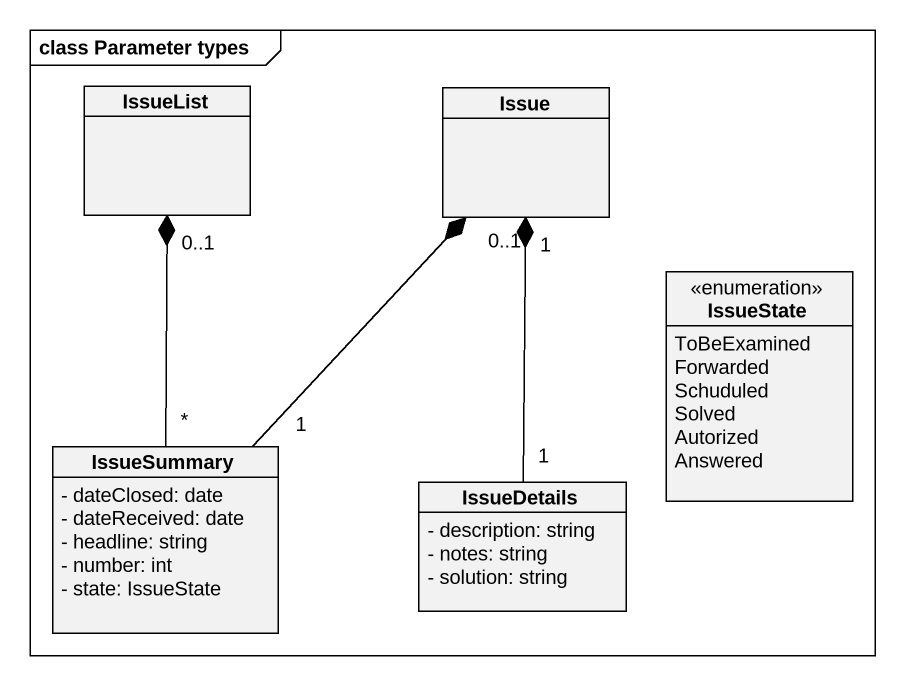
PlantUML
@startuml
mainframe class Parameter types
hide circle
hide empty members
skinparam classAttributeIconSize 0
class IssueList
class Issue
enum IssueState {
  ToBeExamined
  Forwarded
  Schuduled
  Solved
  Autorized
  Answered
}
class IssueSummary {
  - dateClosed: date
  - dateReceived: date
  - headline: string
  - number: int
  - state: IssueState
}
class IssueDetails {
  - description: string
  - notes: string
  - solution: string
}
IssueSummary "*" -up-* "0..1" IssueList
IssueSummary "1" -up-* "0..1" Issue
IssueDetails "1" -up-* "1" Issue
@enduml
